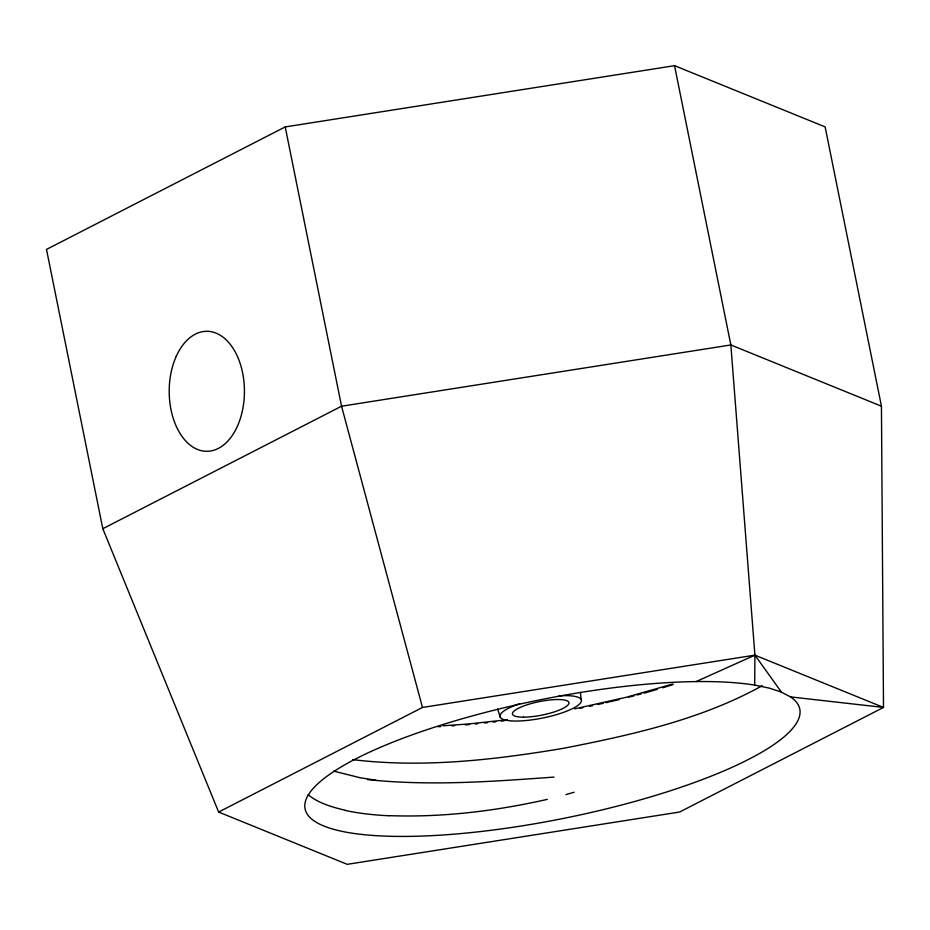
<?xml version="1.0" encoding="UTF-8"?>
<svg xmlns="http://www.w3.org/2000/svg" width="930" height="930" viewBox="0 0 930 930"><rect width="100%" height="100%" fill="white"/><g stroke="black" fill="none" stroke-linecap="round" stroke-linejoin="round"><path stroke-width="1.4" d="M218.631 812.053L422.476 707.451L754.916 655.15L883.5 707.428L790.535 696.907A252.344 60.438 -11.4 0 1 519.626 826.247A252.344 60.438 -11.4 0 1 340.554 767.285A252.344 60.438 -11.4 0 1 754.683 685.096L754.916 655.15L730.852 344.96L674.541 65.67L285.219 126.922L46.5 249.414L102.812 528.705L218.631 812.053L347.216 864.33L679.656 812.018L883.5 707.428L881.442 406.189L825.131 126.899L674.541 65.67M762.251 685.701C701.069 719.622 631.61 734.979 563.522 748.29C494.109 759.95 422.976 768.145 352.726 759.647M102.812 528.705L341.543 406.212L730.852 344.96L881.442 406.189M696.128 681.585L754.916 655.15L781.409 692.106L790.535 696.907M662.695 687.782L672.948 684.62M672.913 683.992L626.041 697.326L574.682 708.846M565.963 794.615L574.159 792.244M644.037 693.164L657.44 689.339M628.738 697.198L634.307 695.733M637.085 695.001L641.258 693.896M610.138 701.755L619.403 699.5M597.944 704.498L603.361 703.278M606.069 702.673L608.79 702.069M547.293 799.382C495.655 811.041 442.587 817.563 389.589 815.657M580.088 708.276L582.843 707.707M589.748 706.288L592.515 705.719M501.398 721.145L504.211 720.762M507.257 719.727L468.383 723.993L442.913 725.795M484.658 723.052L487.448 722.726M493.028 722.099L495.818 721.773M465.395 724.9L469.522 724.517M475.021 723.993L477.764 723.726M451.922 725.912L454.619 725.702M553.978 777.073C492.017 781.607 429.544 786.199 367.559 779.573M437.925 726.737L440.762 726.586M375.825 780.235L360.131 777.747L333.638 771.098M754.683 685.096L769.412 688.154L781.409 692.106M345.635 810.379C332.487 807.205 318.804 803.474 308.156 794.732M497.643 709.055L500.328 717.321M422.476 707.451L341.543 406.212L285.219 126.922M580.46 692.269L581.064 699.36M559 695.861A41.49 9.893 -11.4 0 1 573.031 708.335A41.49 9.893 -11.4 0 1 510.361 720.82A41.49 9.893 -11.4 0 1 519.649 703.696M389.368 815.784A252.204 74.075 -12.7 0 1 345.425 810.46M523.52 717.158A28.795 6.87 -11.4 0 0 568.718 703.929A28.795 6.87 -11.4 0 0 529.856 703.929A28.795 6.87 -11.4 0 0 523.52 717.158M176.142 356.55A60.008 37.619 90 0 0 203.298 451.038A60.008 37.619 90 0 0 241.01 366.281A60.008 37.619 90 0 0 176.142 356.55"/></g></svg>
